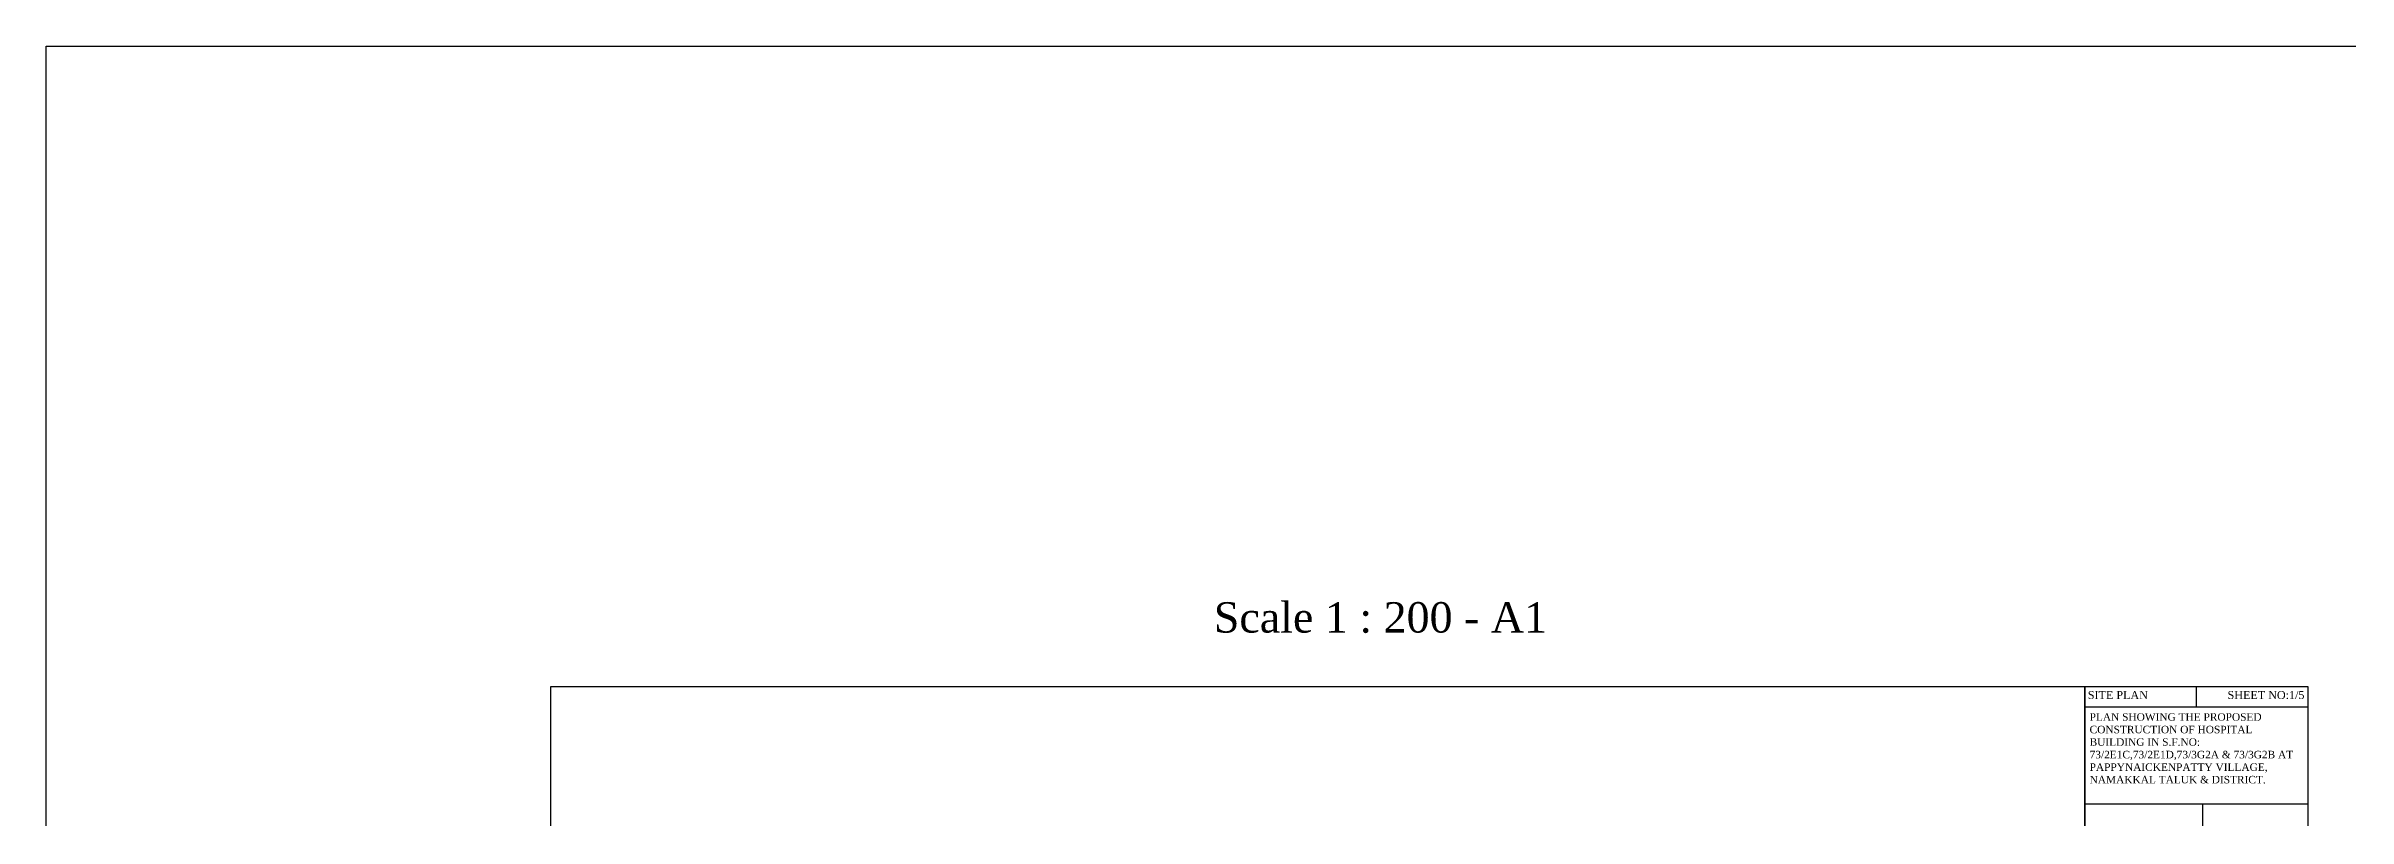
# Model space of a CAD drawing. Header units: metres. Extents: x 2754 to 3501, y 1112 to 1514.
# Drawn here: x 2753.9 to 2953.6, y 1447 to 1514 of the extents above; entities that cross this region are included whole.
import ezdxf

# ---------------------------------------------------------------- set-up
doc = ezdxf.new("R2010")
doc.units = ezdxf.units.M
doc.styles.add('X', font='times.ttf')

msp = doc.modelspace()

# ---------------------------------------------------------------- linework, layer by layer
at = {"color": 7}
for p, q in [((2940.4784, 1456.60697, 0), (2940.47838, 1458.35882, 0)), ((2930.79041, 1456.60697, 0), (2950.16638, 1456.60697, 0))]:
    msp.add_line(p, q, dxfattribs=at)
at = {"extrusion": (2.89772e-09, -0.000153221, 1)}
msp.add_line((2950.16729, 1365.91335, -0.00382), (2950.16637, 1457.26964, 0.00192), dxfattribs=at)
at = {"extrusion": (-9.39533e-09, -5.56984e-05, 1)}
for p, q in [((2930.79, 1448.19746, -0.06974), (2950.16648, 1448.19766, -0.06974)), ((2941.00381, 1448.19756, -0.06975), (2941.00413, 1442.18314, -0.07009))]:
    msp.add_line(p, q, dxfattribs=at)
at = {"color": 6}
msp.add_lwpolyline([(2753.90397, 1513.98631), (3500.7834, 1513.98631), (3500.7834, 1111.84514), (2753.90397, 1111.84514)], close=True, dxfattribs=at)
at = {"color": 7}
msp.add_lwpolyline([(2797.66701, 1458.35867), (2797.66701, 1352.17896), (2930.79041, 1352.17896), (2930.79041, 1458.35867)], close=True, dxfattribs=at)
msp.add_lwpolyline([(2930.79041, 1352.17896), (2950.16633, 1352.17919), (2950.16633, 1458.3589), (2930.79041, 1458.35867)], close=True)

# ---------------------------------------------------------------- texts
at = {"extrusion": (-9.39533e-09, -5.56984e-05, 1), "style": 'X'}
msp.add_text('Scale 1 : 200 - A1', height=2.6409256, rotation=0.002064, dxfattribs=at).set_placement((2855.21683, 1463.05879, -0.15508))
at = {"extrusion": (0.000102887, -0.000451596, 1), "style": 'X'}
for s, height, p in [('SITE PLAN', 0.694249, (2931.04308, 1457.29108, -0.36488)), ('SHEET NO:1/5', 0.6942489, (2943.16821, 1457.29108, -0.36364))]:
    msp.add_text(s, height=height, rotation=0.0025923, dxfattribs=at).set_placement(p)
at = {"extrusion": (-8.72372e-09, -5.56984e-05, 1), "insert": (2931.19868, 1456.05678, 0), "char_height": 0.65261377, "width": 19.0621835, "attachment_point": 1, "text_direction": (1, 4.8e-05, 0), "style": 'X'}
msp.add_mtext('PLAN SHOWING THE PROPOSED CONSTRUCTION OF HOSPITAL BUILDING IN S.F.NO: 73/2E1C,73/2E1D,73/3G2A & 73/3G2B AT PAPPYNAICKENPATTY VILLAGE, NAMAKKAL TALUK & DISTRICT. ', dxfattribs=at)

doc.saveas('drawing.dxf')
